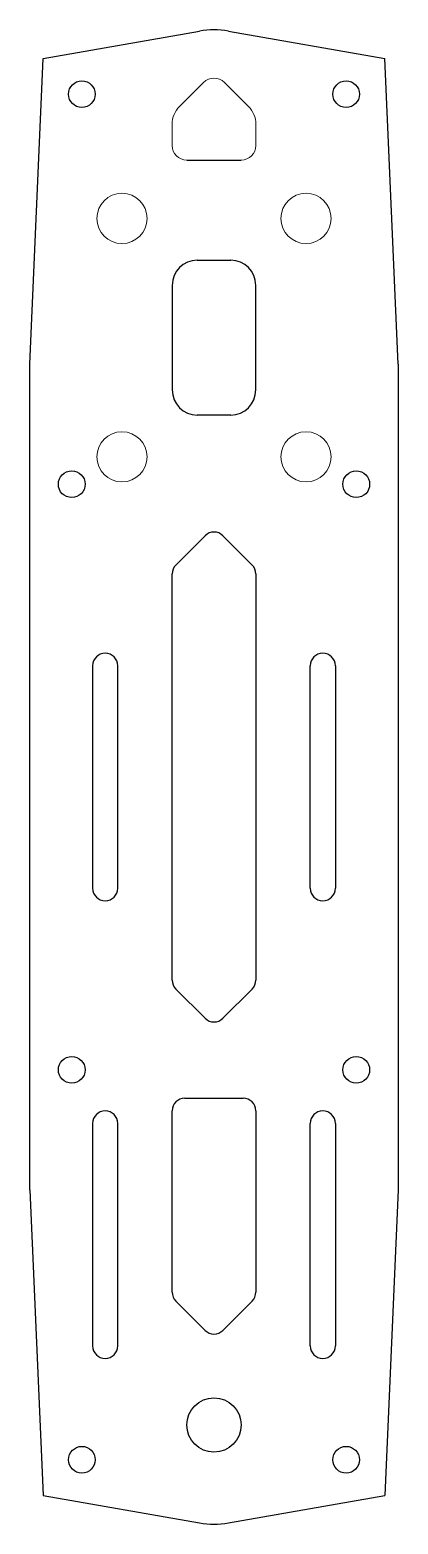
# Model space of a CAD drawing. Header units: millimetres. Extents: x 0 to 44, y 0 to 179.
import ezdxf

# ---------------------------------------------------------------- set-up
doc = ezdxf.new("R2010")
doc.units = ezdxf.units.MM

msp = doc.modelspace()

# ---------------------------------------------------------------- linework, layer by layer
for p, q in [((1.57, 175.18), (20.28, 178.46)), ((23.72, 178.46), (42.43, 175.18)), ((0, 138.64), (1.57, 175.18)), ((44, 138.64), (42.43, 175.18)), ((18.75, 163.04), (25.25, 163.04)), ((20, 151.07), (24, 151.07)), ((17, 148.07), (17, 135.57)), ((27, 135.57), (27, 148.07)), ((0, 39.96), (0, 138.64)), ((44, 138.64), (44, 39.96)), ((24, 132.57), (20, 132.57)), ((20.94, 118.14), (17.44, 114.64)), ((23.06, 118.14), (26.56, 114.64)), ((17, 65.02), (17, 113.58)), ((27, 113.58), (27, 65.02)), ((7.5, 102.6), (7.5, 76.01)), ((10.5, 76.01), (10.5, 102.6)), ((33.5, 76.01), (33.5, 102.6)), ((36.5, 102.6), (36.5, 76.01)), ((20.94, 60.46), (17.44, 63.96)), ((23.06, 60.46), (26.56, 63.96)), ((18.5, 50.9), (25.5, 50.9)), ((17, 27.72), (17, 49.4)), ((27, 49.4), (27, 27.72)), ((7.5, 47.89), (7.5, 21.3)), ((10.5, 21.3), (10.5, 47.89)), ((33.5, 21.3), (33.5, 47.89)), ((36.5, 47.89), (36.5, 21.3)), ((0, 39.96), (1.57, 3.42)), ((44, 39.96), (42.43, 3.42)), ((20.94, 23.16), (17.44, 26.66)), ((23.06, 23.16), (26.56, 26.66)), ((1.57, 3.42), (20.28, 0.15)), ((23.72, 0.15), (42.43, 3.42))]:
    msp.add_line(p, q)
at = {"color": 7, "linetype": 'Continuous', "lineweight": 15}
for p, q in [((17.88, 169.45), (20.76, 172.33)), ((23.24, 172.33), (26.12, 169.45)), ((17, 164.79), (17, 167.33)), ((27, 167.33), (27, 164.79))]:
    msp.add_line(p, q, dxfattribs=at)
for centre, radius in [((6.21, 170.92), 1.6), ((37.79, 170.92), 1.6), ((5, 124.3), 1.6), ((39, 124.3), 1.6), ((5, 54.3), 1.6), ((39, 54.3), 1.6), ((22, 11.85), 3.25), ((6.21, 7.69), 1.6), ((37.79, 7.69), 1.6)]:
    msp.add_circle(centre, radius)
for centre in [(11, 156.07), (33, 156.07), (11, 127.57), (33, 127.57)]:
    msp.add_circle(centre, 3, dxfattribs=at)
for centre, radius, start, end in [((22, 168.61), 10, 80.0778, 99.9222), ((20, 148.07), 3, 90, 180), ((24, 148.07), 3, 0, 90), ((20, 135.57), 3, 180, 270), ((24, 135.57), 3, 270, 0), ((22, 117.08), 1.5, 45, 135), ((18.5, 113.58), 1.5, 135, 180), ((25.5, 113.58), 1.5, 0, 45), ((9, 102.6), 1.5, 0, 180), ((35, 102.6), 1.5, 0, 180), ((9, 76.01), 1.5, 180, 0), ((35, 76.01), 1.5, 180, 0), ((18.5, 65.02), 1.5, 180, 225), ((25.5, 65.02), 1.5, 315, 0), ((22, 61.52), 1.5, 225, 315), ((18.5, 49.4), 1.5, 90, 180), ((25.5, 49.4), 1.5, 0, 90), ((9, 47.89), 1.5, 0, 180), ((35, 47.89), 1.5, 0, 180), ((18.5, 27.72), 1.5, 180, 225), ((25.5, 27.72), 1.5, 315, 0), ((22, 24.22), 1.5, 225, 315), ((9, 21.3), 1.5, 180, 0), ((35, 21.3), 1.5, 180, 0), ((22, 10), 10, 260.0778, 279.9222)]:
    msp.add_arc(centre, radius, start, end)
for centre, radius, start, end in [((22, 171.09), 1.75, 45, 135), ((20, 167.33), 3, 135, 180), ((24, 167.33), 3, 0, 45), ((18.75, 164.79), 1.75, 180, 270), ((25.25, 164.79), 1.75, 270, 0)]:
    msp.add_arc(centre, radius, start, end, dxfattribs=at)

doc.saveas('drawing.dxf')
